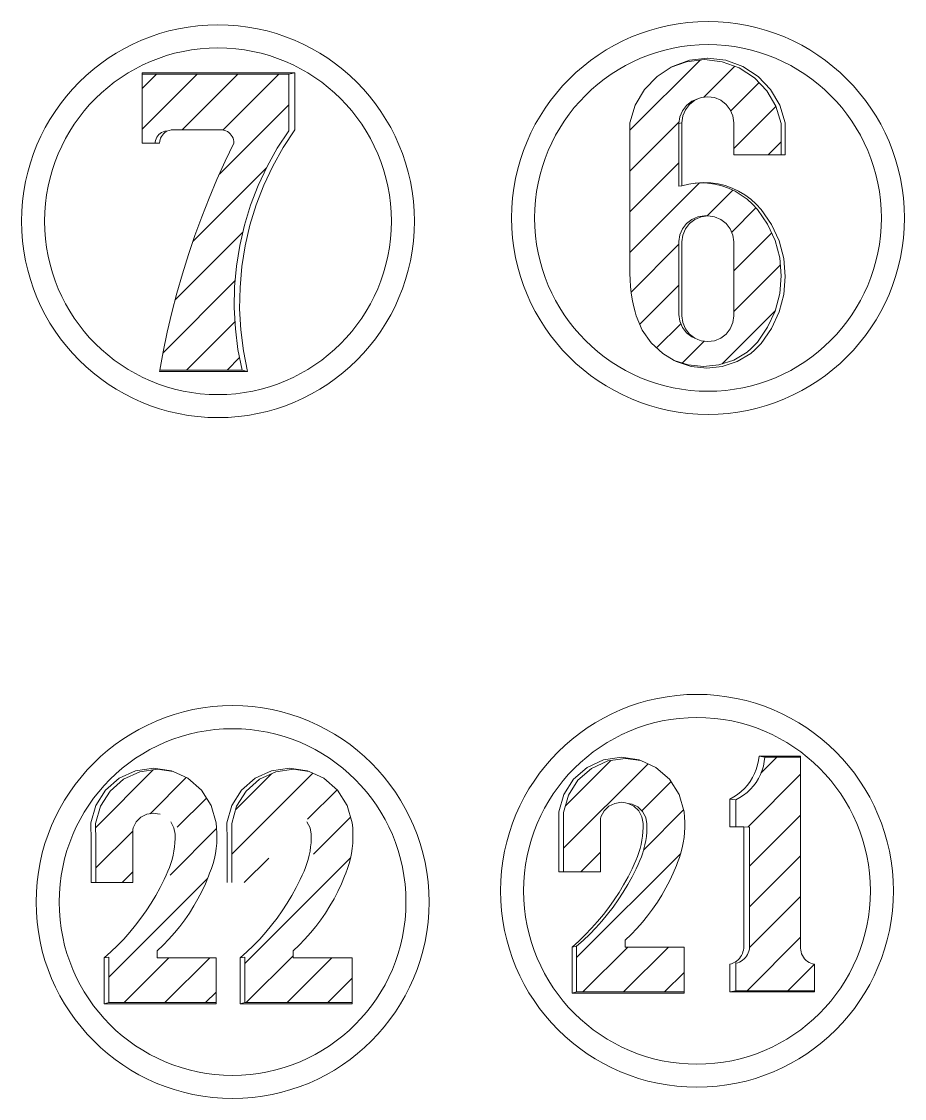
# Model space of a CAD drawing. Header units: inches. Extents: x -19 to 1866, y -551 to 977.
# Drawn here: x 793.95 to 829.27, y 933.31 to 976.39 of the extents above; entities that cross this region are included whole.
import ezdxf

# ---------------------------------------------------------------- set-up
doc = ezdxf.new("R2010")
doc.units = ezdxf.units.IN
doc.header["$MEASUREMENT"] = 0
pattern_1 = [(45, (161.5053, 1514.6777), (-0.8148213, 0.8148213), [])]
pattern_2 = [(45, (161.5053, 1514.6777), (-0.8148213, 0.8148213), [])]

msp = doc.modelspace()

# ---------------------------------------------------------------- hatches: boundary and pattern name
at = {"lineweight": 20}
h = msp.add_hatch(dxfattribs=at)
h.set_pattern_fill('ANSI31', color=256, scale=9.218651)
h.set_pattern_definition(pattern_1)
h.paths.add_polyline_path([(823.386, 968.872), (823.191, 969.086), (822.976, 969.28), (822.742, 969.451), (822.493, 969.599), (822.231, 969.721), (821.957, 969.817), (821.676, 969.886), (821.389, 969.926), (821.099, 969.938), (820.901, 969.926), (820.646, 969.886), (820.363, 969.812), (820.244, 969.803), (820.244, 972.311), (820.279, 972.577), (820.382, 972.825), (820.545, 973.038), (820.758, 973.201), (821.006, 973.304), (821.133, 973.348), (821.401, 973.384), (821.67, 973.348), (821.921, 973.244), (822.136, 973.079), (822.301, 972.864), (822.405, 972.614), (822.44, 972.345), (822.44, 971.054), (824.339, 971.054), (824.339, 972.311), (824.126, 973), (823.761, 973.623), (823.263, 974.145), (822.658, 974.539), (821.979, 974.784), (821.272, 974.868), (821.263, 974.868), (820.546, 974.784), (819.933, 974.563), (819.372, 974.197), (818.869, 973.67), (818.5, 973.041), (818.285, 972.345), (818.285, 966.31), (818.291, 966.052), (818.308, 965.794), (818.337, 965.537), (818.376, 965.282), (818.427, 965.029), (818.489, 964.778), (818.535, 964.623), (818.778, 964.045), (819.138, 963.532), (819.599, 963.106), (820.061, 962.834), (820.612, 962.651), (821.23, 962.585), (821.847, 962.651), (822.437, 962.846), (822.972, 963.162), (823.139, 963.316), (823.386, 963.568), (823.793, 964.159), (824.093, 964.811), (824.277, 965.505), (824.339, 966.22), (824.277, 966.935), (824.093, 967.629), (823.793, 968.281)])
h.paths.add_polyline_path([(820.279, 967.853), (820.382, 968.101), (820.545, 968.314), (820.758, 968.477), (821.006, 968.58), (821.272, 968.615), (821.401, 968.613), (821.67, 968.578), (821.921, 968.474), (822.136, 968.309), (822.301, 968.094), (822.405, 967.843), (822.44, 967.574), (822.44, 964.623), (822.405, 964.355), (822.301, 964.104), (822.136, 963.889), (821.921, 963.724), (821.67, 963.62), (821.401, 963.585), (821.133, 963.62), (821.006, 963.671), (820.882, 963.724), (820.758, 963.774), (820.545, 963.937), (820.382, 964.15), (820.279, 964.398), (820.244, 964.665), (820.244, 967.587)], flags=16)
h = msp.add_hatch(dxfattribs=at)
h.set_pattern_fill('ANSI31', color=256, scale=9.218651)
h.set_pattern_definition(pattern_1)
h.paths.add_polyline_path([(802.547, 966.607), (802.678, 967.434), (802.867, 968.25), (803.114, 969.051), (803.415, 969.833), (803.771, 970.591), (804.18, 971.322), (804.639, 972.023), (804.639, 974.287), (798.768, 974.287), (798.768, 971.53), (799.29, 971.53), (799.295, 971.603), (799.339, 971.733), (799.415, 971.847), (799.519, 971.938), (799.642, 971.999), (799.676, 972.005), (799.611, 971.983), (799.55, 971.953), (799.493, 971.915), (799.441, 971.87), (799.396, 971.819), (799.358, 971.762), (799.328, 971.701), (799.306, 971.636), (799.293, 971.569), (799.29, 971.53), (799.472, 971.53), (799.478, 971.633), (799.523, 971.765), (799.6, 971.88), (799.704, 971.971), (799.829, 972.033), (799.93, 972.053), (799.999, 972.057), (801.972, 972.057), (802.096, 972.033), (802.219, 971.971), (802.322, 971.879), (802.398, 971.764), (802.441, 971.633), (802.446, 971.53), (802.098, 970.805), (801.767, 970.072), (801.454, 969.331), (801.159, 968.583), (800.882, 967.828), (800.624, 967.066), (800.385, 966.299), (800.164, 965.525), (799.963, 964.747), (799.78, 963.964), (799.616, 963.176), (799.483, 962.445), (802.769, 962.445), (802.607, 963.267), (802.504, 964.098), (802.459, 964.935), (802.474, 965.772)])
h = msp.add_hatch(dxfattribs=at)
h.set_pattern_fill('ANSI31', color=256, scale=9.218651)
h.set_pattern_definition(pattern_1)
h.paths.add_polyline_path([(820.449, 939.364), (818.09, 939.364), (818.09, 939.642), (818.33, 939.872), (818.562, 940.111), (818.783, 940.36), (818.993, 940.618), (819.193, 940.884), (819.382, 941.158), (819.559, 941.44), (819.725, 941.728), (819.878, 942.024), (820.02, 942.325), (820.148, 942.632), (820.192, 942.751), (820.265, 942.944), (820.327, 943.14), (820.38, 943.339), (820.421, 943.54), (820.453, 943.743), (820.473, 943.948), (820.483, 944.153), (820.483, 944.359), (820.471, 944.564), (820.449, 944.769), (820.251, 945.465), (819.863, 946.076), (819.318, 946.553), (818.727, 946.825), (818.108, 946.914), (817.399, 946.811), (816.748, 946.512), (816.208, 946.04), (815.824, 945.435), (815.628, 944.745), (815.634, 944.029), (815.634, 942.379), (817.111, 942.379), (817.111, 944.547), (817.25, 944.808), (817.441, 944.995), (817.68, 945.114), (817.944, 945.155), (818.108, 945.128), (818.208, 945.114), (818.212, 945.112), (818.37, 945.087), (818.606, 944.969), (818.795, 944.785), (818.92, 944.551), (818.967, 944.291), (818.967, 944.123), (818.959, 943.956), (818.943, 943.79), (818.919, 943.624), (818.887, 943.46), (818.847, 943.297), (818.8, 943.137), (818.744, 942.979), (818.681, 942.824), (818.611, 942.672), (818.532, 942.498), (818.371, 942.178), (818.198, 941.865), (818.014, 941.558), (817.818, 941.258), (817.611, 940.966), (817.393, 940.682), (817.165, 940.406), (816.927, 940.139), (816.679, 939.881), (816.421, 939.632), (816.154, 939.394), (816.154, 937.568), (820.449, 937.568)])
h = msp.add_hatch(dxfattribs=at)
h.set_pattern_fill('ANSI31', color=256, scale=9.218651)
h.set_pattern_definition(pattern_1)
h.paths.add_polyline_path([(825.521, 938.719), (825.451, 938.752), (825.386, 938.793), (825.326, 938.841), (825.272, 938.896), (825.226, 938.958), (825.186, 939.024), (825.155, 939.094), (825.133, 939.168), (825.119, 939.244), (825.114, 939.321), (825.114, 946.961), (823.681, 946.961), (823.659, 946.783), (823.623, 946.607), (823.571, 946.435), (823.505, 946.268), (823.424, 946.107), (823.33, 945.954), (823.223, 945.81), (823.103, 945.675), (822.973, 945.552), (822.832, 945.44), (822.682, 945.341), (822.524, 945.255), (822.524, 944.172), (822.836, 944.172), (823.074, 944.155), (823.074, 939.351), (823.064, 939.277), (823.046, 939.204), (823.021, 939.134), (822.988, 939.066), (822.949, 939.003), (822.903, 938.943), (822.851, 938.889), (822.794, 938.841), (822.731, 938.799), (822.665, 938.764), (822.596, 938.736), (822.524, 938.715), (822.524, 937.616), (825.67, 937.616), (825.67, 938.679), (825.594, 938.694)])
h = msp.add_hatch(dxfattribs=at)
h.set_pattern_fill('ANSI31', color=256, scale=9.218651)
h.set_pattern_definition(pattern_2)
h.paths.add_polyline_path([(801.73, 938.934), (799.373, 938.934), (799.373, 939.211), (799.613, 939.441), (799.844, 939.68), (800.065, 939.929), (800.276, 940.186), (800.475, 940.452), (800.664, 940.726), (800.841, 941.008), (801.007, 941.296), (801.16, 941.591), (801.301, 941.892), (801.43, 942.199), (801.473, 942.318), (801.546, 942.511), (801.608, 942.706), (801.661, 942.905), (801.703, 943.106), (801.734, 943.309), (801.755, 943.514), (801.765, 943.719), (801.764, 943.925), (801.752, 944.13), (801.73, 944.334), (801.532, 945.03), (801.145, 945.64), (800.6, 946.116), (800.009, 946.388), (799.391, 946.477), (798.683, 946.375), (798.032, 946.076), (797.493, 945.604), (797.109, 944.999), (796.913, 944.311), (796.92, 943.595), (796.92, 941.947), (798.395, 941.947), (798.395, 944.113), (798.534, 944.373), (798.725, 944.56), (798.964, 944.679), (799.227, 944.72), (799.391, 944.693), (799.491, 944.679), (799.495, 944.677), (799.652, 944.652), (799.889, 944.534), (800.078, 944.35), (800.202, 944.117), (800.249, 943.857), (800.25, 943.689), (800.242, 943.522), (800.226, 943.356), (800.202, 943.19), (800.17, 943.026), (800.13, 942.864), (800.082, 942.703), (800.027, 942.546), (799.964, 942.391), (799.893, 942.239), (799.815, 942.065), (799.654, 941.746), (799.481, 941.433), (799.297, 941.126), (799.101, 940.826), (798.895, 940.535), (798.677, 940.251), (798.449, 939.975), (798.211, 939.708), (797.963, 939.45), (797.705, 939.202), (797.439, 938.963), (797.439, 937.14), (801.73, 937.14)])
h = msp.add_hatch(dxfattribs=at)
h.set_pattern_fill('ANSI31', color=256, scale=9.218651)
h.set_pattern_definition(pattern_2)
h.paths.add_polyline_path([(807.173, 938.934), (804.815, 938.934), (804.815, 939.211), (805.056, 939.441), (805.287, 939.68), (805.508, 939.929), (805.718, 940.186), (805.918, 940.452), (806.106, 940.726), (806.284, 941.008), (806.449, 941.296), (806.602, 941.591), (806.744, 941.892), (806.872, 942.199), (806.916, 942.318), (806.988, 942.511), (807.051, 942.706), (807.103, 942.905), (807.145, 943.106), (807.176, 943.309), (807.197, 943.514), (807.207, 943.719), (807.206, 943.925), (807.195, 944.13), (807.173, 944.334), (806.974, 945.03), (806.587, 945.64), (806.042, 946.116), (805.452, 946.388), (804.834, 946.477), (804.125, 946.375), (803.474, 946.076), (802.935, 945.604), (802.551, 944.999), (802.355, 944.311), (802.362, 943.595), (802.362, 941.947), (803.838, 941.947), (803.838, 944.113), (803.976, 944.373), (804.167, 944.56), (804.406, 944.679), (804.67, 944.72), (804.834, 944.693), (804.933, 944.679), (804.937, 944.677), (805.095, 944.652), (805.331, 944.534), (805.52, 944.35), (805.644, 944.117), (805.692, 943.857), (805.692, 943.689), (805.684, 943.522), (805.668, 943.356), (805.644, 943.19), (805.612, 943.026), (805.572, 942.864), (805.524, 942.703), (805.469, 942.546), (805.406, 942.391), (805.336, 942.239), (805.257, 942.065), (805.097, 941.746), (804.924, 941.433), (804.739, 941.126), (804.544, 940.826), (804.337, 940.535), (804.12, 940.251), (803.892, 939.975), (803.653, 939.708), (803.405, 939.45), (803.148, 939.202), (802.881, 938.963), (802.881, 937.14), (807.173, 937.14)])

# ---------------------------------------------------------------- linework, layer by layer
for p, q in [((821.133, 973.348), (821.401, 973.384)), ((799.483, 962.445), (802.769, 962.445)), ((822.524, 945.255), (822.524, 944.172)), ((822.524, 937.616), (825.67, 937.616))]:
    msp.add_line(p, q, dxfattribs=at)
for points in [[(818.427, 965.029), (818.376, 965.282), (818.337, 965.537), (818.308, 965.794), (818.291, 966.052), (818.285, 966.31), (818.285, 972.345), (818.5, 973.041), (818.869, 973.67), (819.372, 974.197), (819.933, 974.563), (819.982, 974.595), (820.668, 974.843), (821.392, 974.927), (821.401, 974.927), (822.116, 974.843), (822.801, 974.595), (823.411, 974.197)], [(819.933, 974.563), (820.546, 974.784), (821.263, 974.868), (821.272, 974.868), (821.979, 974.784), (822.658, 974.539), (823.263, 974.145), (823.761, 973.623), (824.126, 973), (824.339, 972.311), (824.339, 971.054)], [(804.875, 974.344), (804.639, 974.287), (798.768, 974.287)], [(804.639, 974.287), (804.639, 972.023), (804.18, 971.322), (803.771, 970.591), (803.415, 969.833), (803.114, 969.051), (802.867, 968.25), (802.678, 967.434), (802.547, 966.607), (802.474, 965.772), (802.459, 964.935), (802.504, 964.098), (802.607, 963.267), (802.769, 962.445), (802.986, 962.385), (802.823, 963.215), (802.719, 964.055), (802.674, 964.899), (802.688, 965.745), (802.762, 966.588), (802.895, 967.423), (803.086, 968.247), (803.335, 969.056), (803.639, 969.845), (803.999, 970.611), (804.411, 971.35), (804.875, 972.057), (804.875, 974.344), (798.768, 974.344), (798.768, 974.287), (798.768, 971.53), (799.29, 971.53), (799.472, 971.53), (799.476, 971.599), (799.49, 971.666), (799.512, 971.732), (799.542, 971.794), (799.581, 971.851), (799.626, 971.903), (799.678, 971.948), (799.735, 971.987), (799.797, 972.017), (799.863, 972.039), (799.93, 972.053), (799.999, 972.057), (801.926, 972.057), (801.995, 972.053), (802.062, 972.039), (802.127, 972.017), (802.188, 971.987), (802.245, 971.948), (802.297, 971.902), (802.341, 971.851), (802.379, 971.793), (802.409, 971.731), (802.43, 971.666), (802.443, 971.598), (802.446, 971.53), (802.098, 970.805), (801.767, 970.072), (801.454, 969.331), (801.159, 968.583), (800.882, 967.828), (800.624, 967.066), (800.385, 966.299), (800.164, 965.525), (799.963, 964.747), (799.78, 963.964), (799.616, 963.176), (799.483, 962.445), (799.472, 962.385), (802.986, 962.385)], [(821.401, 973.384), (821.67, 973.348), (821.921, 973.244), (822.136, 973.079), (822.301, 972.864), (822.405, 972.614), (822.44, 972.345), (822.44, 971.054), (824.339, 971.054), (824.498, 971.054), (824.498, 972.345), (824.283, 973.041), (823.914, 973.67), (823.411, 974.197)], [(799.743, 972.019), (799.676, 972.005), (799.611, 971.983), (799.55, 971.953), (799.493, 971.915), (799.441, 971.87), (799.396, 971.819), (799.358, 971.762), (799.328, 971.701), (799.306, 971.636), (799.293, 971.569), (799.29, 971.53)], [(820.363, 969.812), (820.244, 969.803), (820.244, 972.311)], [(823.286, 963.262), (823.536, 963.516), (823.947, 964.113), (824.25, 964.772), (824.436, 965.472), (824.498, 966.194), (824.436, 966.916), (824.25, 967.617), (823.947, 968.275), (823.536, 968.872), (823.339, 969.088), (823.122, 969.284), (822.886, 969.457), (822.634, 969.607), (822.369, 969.73), (822.093, 969.827), (821.809, 969.896), (821.519, 969.937), (821.227, 969.949), (820.935, 969.932), (820.901, 969.926), (820.646, 969.886), (820.363, 969.812), (820.363, 972.345)], [(820.061, 962.834), (820.612, 962.651), (821.23, 962.585), (821.847, 962.651), (822.437, 962.846), (822.972, 963.162), (823.139, 963.316), (823.386, 963.568), (823.793, 964.159), (824.093, 964.811), (824.277, 965.505), (824.339, 966.22), (824.277, 966.935), (824.093, 967.629), (823.793, 968.281), (823.386, 968.872), (823.191, 969.086), (822.976, 969.28), (822.742, 969.451), (822.493, 969.599), (822.231, 969.721), (821.957, 969.817), (821.676, 969.886), (821.389, 969.926), (821.099, 969.938), (820.901, 969.926)], [(820.882, 963.724), (820.667, 963.889), (820.502, 964.104), (820.398, 964.355), (820.363, 964.623), (820.363, 967.574), (820.398, 967.843), (820.502, 968.094), (820.667, 968.309), (820.882, 968.474), (821.133, 968.578), (821.401, 968.613)], [(823.286, 963.262), (823.118, 963.106), (822.578, 962.787), (821.982, 962.59), (821.358, 962.523), (820.735, 962.59), (820.139, 962.787), (820.061, 962.834), (819.599, 963.106), (819.138, 963.532), (818.778, 964.045), (818.535, 964.623), (818.489, 964.778), (818.427, 965.029)], [(822.281, 937.568), (825.67, 937.568), (825.67, 937.616), (825.67, 938.679), (825.594, 938.694), (825.521, 938.719), (825.451, 938.752), (825.386, 938.793), (825.326, 938.841), (825.272, 938.896), (825.226, 938.958), (825.186, 939.024), (825.155, 939.094), (825.133, 939.168), (825.119, 939.244), (825.114, 939.321), (825.114, 946.961), (825.114, 947.006), (823.449, 947.006), (823.428, 946.826), (823.391, 946.648), (823.338, 946.474), (823.271, 946.305), (823.19, 946.143), (823.095, 945.989), (822.986, 945.843), (822.866, 945.707), (822.734, 945.582), (822.592, 945.469), (822.44, 945.369), (822.281, 945.283), (822.281, 944.172), (822.524, 944.172), (822.836, 944.172), (822.836, 939.321), (822.826, 939.246), (822.808, 939.172), (822.783, 939.101), (822.75, 939.033), (822.71, 938.969), (822.663, 938.909), (822.611, 938.854), (822.553, 938.806), (822.49, 938.763), (822.424, 938.728), (822.354, 938.699), (822.281, 938.679), (822.281, 937.568), (822.524, 937.616), (822.524, 938.715), (822.596, 938.736), (822.665, 938.764), (822.731, 938.799), (822.794, 938.841), (822.851, 938.889), (822.903, 938.943), (822.949, 939.003), (822.988, 939.066), (823.021, 939.134), (823.046, 939.204), (823.064, 939.277), (823.074, 939.351), (823.074, 944.155), (822.836, 944.172)], [(823.449, 947.006), (823.681, 946.961), (825.114, 946.961)], [(815.446, 942.379), (815.446, 944.045), (815.439, 944.769), (815.637, 945.465), (816.025, 946.076), (816.57, 946.553), (817.228, 946.855), (817.944, 946.959), (818.66, 946.855), (818.727, 946.825), (819.318, 946.553), (819.863, 946.076), (820.251, 945.465), (820.449, 944.769), (820.471, 944.564), (820.483, 944.359), (820.483, 944.153), (820.473, 943.948), (820.453, 943.743), (820.421, 943.54), (820.38, 943.339), (820.327, 943.14), (820.265, 942.944), (820.192, 942.751), (820.148, 942.632), (820.02, 942.325), (819.878, 942.024), (819.725, 941.728), (819.559, 941.44), (819.382, 941.158), (819.193, 940.884), (818.993, 940.618), (818.783, 940.36), (818.562, 940.111), (818.33, 939.872), (818.09, 939.642), (818.09, 939.364), (820.449, 939.364), (820.449, 937.568), (820.449, 937.521), (815.971, 937.521)], [(815.634, 942.379), (815.634, 944.029), (815.628, 944.745), (815.824, 945.435), (816.208, 946.04), (816.748, 946.512), (817.399, 946.811), (818.108, 946.914), (818.727, 946.825)], [(822.281, 945.283), (822.524, 945.255), (822.682, 945.341), (822.832, 945.44), (822.973, 945.552), (823.103, 945.675), (823.223, 945.81), (823.33, 945.954), (823.424, 946.107), (823.505, 946.268), (823.571, 946.435), (823.623, 946.607), (823.659, 946.783), (823.681, 946.961)], [(796.731, 941.947), (796.731, 943.611), (796.724, 944.334), (796.922, 945.03), (797.31, 945.64), (797.854, 946.116), (798.511, 946.419), (799.227, 946.522), (799.943, 946.419), (800.009, 946.388), (800.6, 946.116), (801.145, 945.64), (801.532, 945.03), (801.73, 944.334), (801.752, 944.13), (801.764, 943.925), (801.765, 943.719), (801.755, 943.514), (801.734, 943.309), (801.703, 943.106), (801.661, 942.905), (801.608, 942.706), (801.546, 942.511), (801.473, 942.318), (801.43, 942.199), (801.301, 941.892), (801.16, 941.591), (801.007, 941.296), (800.841, 941.008), (800.664, 940.726), (800.475, 940.452), (800.276, 940.186), (800.065, 939.929), (799.844, 939.68), (799.613, 939.441), (799.373, 939.211), (799.373, 938.934), (801.73, 938.934), (801.73, 937.14), (801.73, 937.092), (797.255, 937.092)], [(796.92, 941.947), (796.92, 943.595), (796.913, 944.311), (797.109, 944.999), (797.493, 945.604), (798.032, 946.076), (798.683, 946.375), (799.391, 946.477), (800.009, 946.388)], [(802.173, 941.947), (802.173, 943.611), (802.167, 944.334), (802.365, 945.03), (802.752, 945.64), (803.297, 946.116), (803.954, 946.419), (804.67, 946.522), (805.385, 946.419), (805.452, 946.388), (806.042, 946.116), (806.587, 945.64), (806.974, 945.03), (807.173, 944.334), (807.195, 944.13), (807.206, 943.925), (807.207, 943.719), (807.197, 943.514), (807.176, 943.309), (807.145, 943.106), (807.103, 942.905), (807.051, 942.706), (806.988, 942.511), (806.916, 942.318), (806.872, 942.199), (806.744, 941.892), (806.602, 941.591), (806.449, 941.296), (806.284, 941.008), (806.106, 940.726), (805.918, 940.452), (805.718, 940.186), (805.508, 939.929), (805.287, 939.68), (805.056, 939.441), (804.815, 939.211), (804.815, 938.934), (807.173, 938.934), (807.173, 937.14), (807.173, 937.092), (802.698, 937.092)], [(802.362, 941.947), (802.362, 943.595), (802.355, 944.311), (802.551, 944.999), (802.935, 945.604), (803.474, 946.076), (804.125, 946.375), (804.834, 946.477), (805.452, 946.388)], [(815.446, 942.379), (815.634, 942.379), (817.111, 942.379), (817.111, 944.499), (817.125, 944.572), (817.25, 944.808), (817.441, 944.995), (817.68, 945.114), (817.944, 945.155), (818.108, 945.128), (818.208, 945.114), (818.212, 945.112)], [(818.638, 944.808), (818.447, 944.995), (818.212, 945.112), (818.37, 945.087), (818.606, 944.969), (818.795, 944.785), (818.92, 944.551), (818.967, 944.291), (818.967, 944.123), (818.959, 943.956), (818.943, 943.79), (818.919, 943.624), (818.887, 943.46), (818.847, 943.297), (818.8, 943.137), (818.744, 942.979), (818.681, 942.824), (818.611, 942.672), (818.532, 942.498), (818.371, 942.178), (818.198, 941.865), (818.014, 941.558), (817.818, 941.258), (817.611, 940.966), (817.393, 940.682), (817.165, 940.406), (816.927, 940.139), (816.679, 939.881), (816.421, 939.632), (816.154, 939.394)], [(796.731, 941.947), (796.92, 941.947), (798.396, 941.947), (798.396, 944.066), (798.41, 944.14), (798.535, 944.375), (798.726, 944.562), (798.965, 944.681), (799.229, 944.722), (799.394, 944.695), (799.493, 944.681), (799.497, 944.679)], [(818.638, 944.808), (818.763, 944.572), (818.811, 944.31), (818.811, 944.141), (818.803, 943.972), (818.787, 943.804), (818.763, 943.636), (818.731, 943.47), (818.69, 943.306), (818.642, 943.144), (818.586, 942.985), (818.522, 942.828), (818.451, 942.675), (818.372, 942.499), (818.209, 942.176), (818.035, 941.86), (817.849, 941.55), (817.651, 941.247), (817.442, 940.952), (817.222, 940.665), (816.992, 940.387), (816.751, 940.117), (816.5, 939.856), (816.24, 939.605), (815.971, 939.364), (815.971, 937.521), (816.154, 937.568), (820.449, 937.568)], [(799.921, 944.373), (800.046, 944.138), (800.094, 943.875), (800.094, 943.706), (800.086, 943.538), (800.07, 943.37), (800.045, 943.203), (800.013, 943.037), (799.973, 942.873), (799.925, 942.711), (799.869, 942.552), (799.805, 942.395), (799.734, 942.242), (799.655, 942.067), (799.492, 941.744), (799.318, 941.428), (799.132, 941.118), (798.934, 940.815), (798.726, 940.521), (798.506, 940.234), (798.276, 939.956), (798.035, 939.686), (797.785, 939.426), (797.525, 939.175), (797.255, 938.934), (797.255, 937.092), (797.439, 937.14), (801.73, 937.14)], [(805.363, 944.373), (805.488, 944.138), (805.536, 943.875), (805.536, 943.706), (805.528, 943.538), (805.512, 943.37), (805.488, 943.203), (805.456, 943.037), (805.415, 942.873), (805.367, 942.711), (805.311, 942.552), (805.248, 942.395), (805.176, 942.242), (805.097, 942.067), (804.935, 941.744), (804.76, 941.428), (804.574, 941.118), (804.377, 940.815), (804.168, 940.521), (803.948, 940.234), (803.718, 939.956), (803.478, 939.686), (803.227, 939.426), (802.967, 939.175), (802.698, 938.934), (802.698, 937.092), (802.881, 937.14), (807.173, 937.14)], [(815.971, 939.364), (816.154, 939.394), (816.154, 937.568)], [(797.255, 938.934), (797.439, 938.963), (797.439, 937.14)], [(802.698, 938.934), (802.881, 938.963), (802.881, 937.14)]]:
    msp.add_lwpolyline(points, dxfattribs=at)
for points in [[(820.363, 972.345), (820.398, 972.614), (820.502, 972.864), (820.667, 973.079), (820.882, 973.244), (821.133, 973.348), (821.006, 973.304), (820.758, 973.201), (820.545, 973.038), (820.382, 972.825), (820.279, 972.577), (820.244, 972.311)], [(822.136, 963.889), (821.921, 963.724), (821.67, 963.62), (821.401, 963.585), (821.133, 963.62), (821.006, 963.671), (820.882, 963.724), (820.758, 963.774), (820.545, 963.937), (820.382, 964.15), (820.279, 964.398), (820.244, 964.665), (820.244, 967.587), (820.279, 967.853), (820.382, 968.101), (820.545, 968.314), (820.758, 968.477), (821.006, 968.58), (821.272, 968.615), (821.401, 968.613), (821.67, 968.578), (821.921, 968.474), (822.136, 968.309), (822.301, 968.094), (822.405, 967.843), (822.44, 967.574), (822.44, 964.623), (822.405, 964.355), (822.301, 964.104)]]:
    msp.add_lwpolyline(points, close=True, dxfattribs=at)
for centre, radius in [((821.41, 968.534), 7.858), ((801.807, 968.404), 7.858), ((821.41, 968.534), 6.936), ((801.807, 968.404), 6.936), ((820.968, 941.614), 7.858), ((802.391, 941.165), 7.858), ((820.968, 941.614), 6.936), ((802.391, 941.165), 6.936)]:
    msp.add_circle(centre, radius, dxfattribs=at)

doc.saveas('drawing.dxf')
